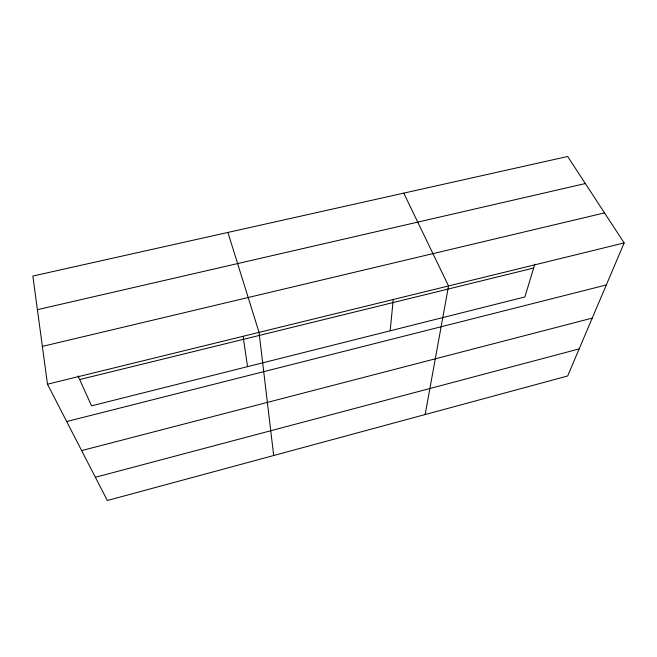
<?xml version="1.0" encoding="UTF-8"?>
<svg xmlns="http://www.w3.org/2000/svg" width="657" height="657" viewBox="0 0 657 657"><rect width="100%" height="100%" fill="white"/><g stroke="black" fill="none" stroke-linecap="round" stroke-linejoin="round"><path stroke-width="0.99" d="M390.159 330.816L393.239 299.6M425.153 414.542L448.542 285.959L403.751 193.133M534.847 264.188L524.861 296.964L91.561 405.845L78.019 375.911M624.15 242.934L567.656 375.993L107.329 500.511L47.485 384.214L32.85 276.039L567.673 156.489L624.15 242.934L47.485 384.214M95.38 477.278L579.162 348.908M81.64 450.595L592.236 318.103M66.686 421.531L606.312 284.949M79.661 379.549L533.681 268.04M42.368 346.395L604.522 212.893M37.4 309.677L585.346 183.541M227.905 232.438L259.047 332.376L273.69 455.515M243.098 336.285L247.541 366.647"/></g></svg>
